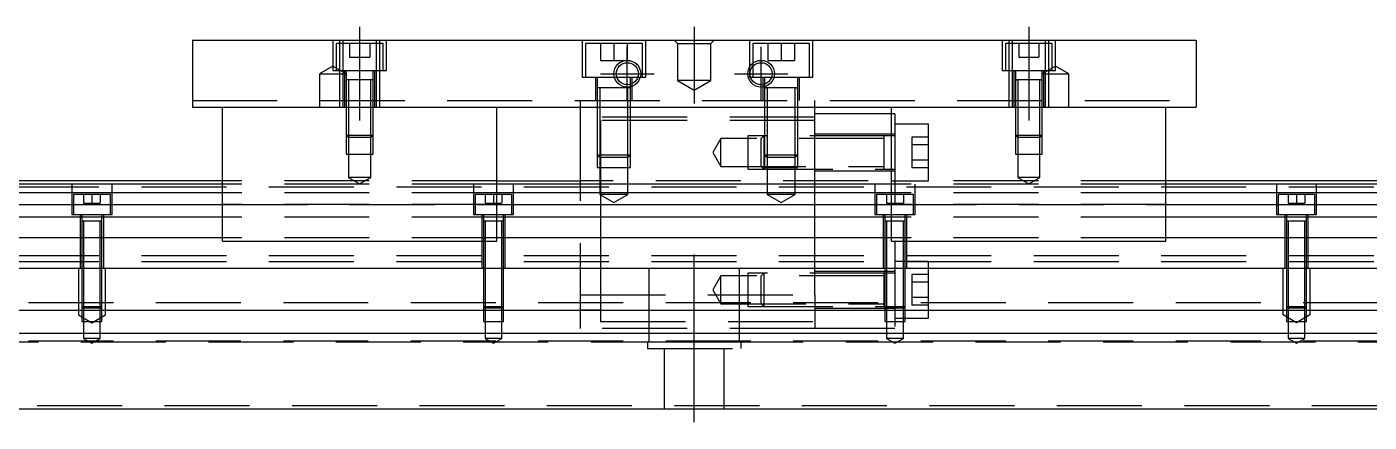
# Model space of a CAD drawing. Extents: x -10 to 776, y -245 to 77.
# Drawn here: x 190.3 to 390.9, y -223.3 to -164.3 of the extents above; entities that cross this region are included whole.
import ezdxf

# ---------------------------------------------------------------- set-up
doc = ezdxf.new("R2010")
doc.units = 0
doc.linetypes.add('CENTER', pattern=[50.8, 31.75, -6.35, 6.35, -6.35])
doc.linetypes.add('DASHED', pattern=[19.05, 12.7, -6.35])
doc.layers.get('0').update_dxf_attribs({"linetype": 'CONTINUOUS'})
doc.layers.add('CENTER', color=1, linetype='CENTER')

msp = doc.modelspace()

# ---------------------------------------------------------------- linework, layer by layer
at = {"color": 7, "linetype": 'CONTINUOUS'}
for p, q in [((215, -166.31), (215, -176.31)), ((215, -166.31), (365, -166.31)), ((365, -166.31), (365, -176.31)), ((215, -176.31), (365, -176.31)), ((219.5, -196.31), (219.5, -176.31)), ((260.5, -196.31), (260.5, -176.31)), ((273, -187.81), (273, -176.31)), ((308, -187.81), (308, -176.31)), ((319.5, -196.31), (319.5, -176.31)), ((360.5, -196.31), (360.5, -176.31)), ((319.5, -177.31), (308, -177.31)), ((219.5, -187.81), (0, -187.81)), ((219.5, -187.31), (60.5, -187.31)), ((260.5, -187.31), (273, -187.31)), ((319.5, -187.81), (260.5, -187.81)), ((530.005, -187.31), (360.5, -187.31)), ((580, -187.81), (360.5, -187.81)), ((219.5, -189.062272), (0, -189.062272)), ((319.5, -189.062272), (260.5, -189.062272)), ((580, -189.062272), (360.5, -189.062272)), ((0, -190.83668), (219.5, -190.83668)), ((260.5, -190.83668), (319.5, -190.83668)), ((360.5, -190.83668), (580, -190.83668)), ((219.5, -192.733076), (0, -192.733076)), ((319.5, -192.733076), (260.5, -192.733076)), ((580, -192.733076), (360.5, -192.733076)), ((219.5, -195.787372), (0, -195.787372)), ((219.5, -196.31), (260.5, -196.31)), ((319.5, -195.787372), (260.5, -195.787372)), ((319.5, -196.31), (360.5, -196.31)), ((580, -195.787372), (360.5, -195.787372)), ((0, -200.31), (580, -200.31)), ((0, -206.61), (580, -206.61)), ((0, -210.01), (580, -210.01)), ((0, -221.31), (580, -221.31))]:
    msp.add_line(p, q, dxfattribs=at)
at = {"color": 3, "linetype": 'DASHED'}
for p, q in [((236, -166.31), (236, -170.81)), ((237.000006, -166.31), (237.000006, -166.81)), ((237.5, -166.31), (237.5, -176.31)), ((242.5, -176.31), (242.5, -166.31)), ((242.999994, -166.81), (242.999994, -166.31)), ((244, -170.81), (244, -166.31)), ((273.25, -166.31), (273.25, -171.81)), ((282.75, -171.81), (282.75, -166.31)), ((287, -166.31), (287.5, -166.81)), ((292.5, -166.81), (293, -166.31)), ((298.25, -166.31), (298.25, -171.81)), ((307.75, -171.81), (307.75, -166.31)), ((336, -166.31), (336, -170.81)), ((337.000006, -166.31), (337.000006, -166.81)), ((337.5, -166.31), (337.5, -176.31)), ((342.5, -176.31), (342.5, -166.31)), ((342.999994, -166.81), (342.999994, -166.31)), ((344, -170.81), (344, -166.31)), ((243.5, -166.81), (236.5, -166.81)), ((236.5, -166.81), (236.5, -170.81)), ((237.000006, -166.81), (237.000006, -170.81)), ((238.5, -166.81), (238.5, -168.81)), ((240, -166.81), (240, -168.81)), ((241.5, -166.81), (241.5, -168.81)), ((242.999994, -170.81), (242.999994, -166.81)), ((243.5, -170.81), (243.5, -166.81)), ((282.25, -166.81), (273.75, -166.81)), ((273.75, -166.81), (273.75, -171.81)), ((276, -166.81), (276, -169.31)), ((278, -166.81), (278, -169.31)), ((280, -166.81), (280, -169.31)), ((282.25, -171.81), (282.25, -166.81)), ((287.5, -166.81), (287.5, -172.31)), ((287.5, -166.81), (292.5, -166.81)), ((292.5, -172.31), (292.5, -166.81)), ((307.25, -166.81), (298.75, -166.81)), ((298.75, -166.81), (298.75, -169.74875)), ((301, -166.81), (301, -169.31)), ((303, -166.81), (303, -169.31)), ((305, -166.81), (305, -169.31)), ((307.25, -171.81), (307.25, -166.81)), ((343.5, -166.81), (336.5, -166.81)), ((336.5, -166.81), (336.5, -170.81)), ((337.000006, -166.81), (337.000006, -170.81)), ((338.5, -166.81), (338.5, -168.81)), ((340, -166.81), (340, -168.81)), ((341.5, -166.81), (341.5, -168.81)), ((342.999994, -170.81), (342.999994, -166.81)), ((343.5, -170.81), (343.5, -166.81)), ((236, -170.1553), (234, -171.31)), ((238, -171.31), (236, -170.1553)), ((238.5, -168.81), (240, -168.81)), ((240, -168.81), (241.5, -168.81)), ((276, -169.31), (278, -169.31)), ((278, -169.31), (280, -169.31)), ((298.75, -169.74875), (298.75, -170.232968)), ((298.75, -170.232968), (298.75, -171.81)), ((301, -169.31), (303, -169.31)), ((303, -169.31), (305, -169.31)), ((338.5, -168.81), (340, -168.81)), ((340, -168.81), (341.5, -168.81)), ((344, -170.1553), (342, -171.31)), ((346, -171.31), (344, -170.1553)), ((234, -171.31), (238, -171.31)), ((234, -171.31), (234, -176.31)), ((236, -170.81), (244, -170.81)), ((237.000006, -170.81), (237.000006, -176.31)), ((237.75, -170.81), (237.75, -176.31)), ((242.000006, -172.21), (237.999994, -172.21)), ((242.000006, -172.21), (237.999994, -172.21)), ((238, -170.81), (238, -172.21)), ((238, -172.205), (238, -172.21)), ((238.216708, -172.21), (238, -172.21)), ((238, -172.21), (238, -172.215)), ((238, -172.21), (238, -176.31)), ((241.783332, -172.21), (238.216708, -172.21)), ((238.35, -172.21), (238.35, -176.31)), ((241.65, -176.31), (241.65, -172.21)), ((242, -172.21), (241.783332, -172.21)), ((242, -172.21), (242, -170.81)), ((242, -172.21), (242, -172.205)), ((242, -172.215), (242, -172.21)), ((242, -176.31), (242, -172.21)), ((242.25, -176.31), (242.25, -170.81)), ((242.999994, -176.31), (242.999994, -170.81)), ((273.25, -171.81), (282.75, -171.81)), ((275.25, -171.81), (275.25, -175.31)), ((275.5, -171.81), (275.5, -173.41)), ((280.5, -172.882418), (280.5, -171.81)), ((280.75, -175.31), (280.75, -171.81)), ((287.5, -172.31), (290, -173.753376)), ((292.5, -172.31), (287.5, -172.31)), ((290, -173.753376), (292.5, -172.31)), ((298.25, -171.81), (307.75, -171.81)), ((300.25, -171.81), (300.25, -175.31)), ((300.5, -171.81), (300.5, -172.882418)), ((305.5, -173.41), (305.5, -171.81)), ((305.75, -175.31), (305.75, -171.81)), ((336, -170.81), (344, -170.81)), ((337.000006, -170.81), (337.000006, -176.31)), ((337.75, -170.81), (337.75, -176.31)), ((342.000006, -172.21), (337.999994, -172.21)), ((342.000006, -172.21), (337.999994, -172.21)), ((342.000006, -172.21), (337.999994, -172.21)), ((338, -170.81), (338, -172.21)), ((338, -172.205), (338, -172.21)), ((338, -172.21), (338.216462, -172.21)), ((338.216708, -172.21), (338, -172.21)), ((338, -172.21), (338, -172.215)), ((338, -172.21), (338, -176.31)), ((341.783332, -172.21), (338.216708, -172.21)), ((338.35, -172.21), (338.35, -176.31)), ((341.65, -176.31), (341.65, -172.21)), ((342, -172.21), (341.783332, -172.21)), ((341.783538, -172.21), (342, -172.21)), ((342, -172.21), (342, -170.81)), ((342, -171.31), (346, -171.31)), ((342, -172.21), (342, -172.205)), ((342, -172.215), (342, -172.21)), ((342, -176.31), (342, -172.21)), ((342.25, -176.31), (342.25, -170.81)), ((342.999994, -176.31), (342.999994, -170.81)), ((346, -176.31), (346, -171.31)), ((280.500006, -173.41), (275.499994, -173.41)), ((275.5, -173.405), (275.5, -173.41)), ((275.757468, -173.41), (275.5, -173.41)), ((275.5, -173.41), (275.5, -173.415)), ((275.5, -173.41), (275.5, -175.31)), ((280.013852, -173.41), (275.757468, -173.41)), ((275.9, -173.41), (275.9, -175.31)), ((280.242552, -173.41), (280.013852, -173.41)), ((280.1, -175.31), (280.1, -173.41)), ((280.5, -173.41), (280.242552, -173.41)), ((280.5, -173.246492), (280.5, -172.882418)), ((280.5, -173.41), (280.5, -173.246492)), ((280.5, -173.41), (280.5, -173.405)), ((280.5, -173.415), (280.5, -173.41)), ((280.5, -175.31), (280.5, -173.41)), ((305.500006, -173.41), (300.499994, -173.41)), ((305.500006, -173.41), (300.499994, -173.41)), ((305.500006, -173.41), (300.499994, -173.41)), ((300.5, -172.882418), (300.5, -173.246492)), ((300.5, -173.246492), (300.5, -173.41)), ((300.5, -173.405), (300.5, -173.41)), ((300.5, -173.41), (300.757448, -173.41)), ((300.757468, -173.41), (300.5, -173.41)), ((300.5, -173.41), (300.5, -173.415)), ((300.5, -173.41), (300.5, -175.31)), ((305.242552, -173.41), (300.757468, -173.41)), ((300.9, -173.41), (300.9, -175.31)), ((305.1, -175.31), (305.1, -173.41)), ((305.5, -173.41), (305.242552, -173.41)), ((305.242602, -173.41), (305.5, -173.41)), ((305.5, -173.41), (305.5, -173.405)), ((305.5, -173.415), (305.5, -173.41)), ((305.5, -175.31), (305.5, -173.41)), ((215, -175.31), (365, -175.31)), ((238, -176.31), (238, -180.46)), ((238.000006, -176.31), (238.000002, -180.46)), ((238.35, -176.31), (238.35, -180.81)), ((241.65, -180.81), (241.65, -176.31)), ((241.999998, -180.46), (241.999994, -176.31)), ((242, -180.46), (242, -176.31)), ((273, -176.31), (273, -175.31)), ((275.5, -175.31), (275.5, -176.31)), ((275.5, -176.31), (275.5, -183.41)), ((275.500006, -175.31), (275.500006, -176.31)), ((275.500006, -176.31), (275.500006, -183.410006)), ((275.9, -175.31), (275.9, -176.31)), ((275.9, -176.31), (275.9, -183.81)), ((280.1, -176.31), (280.1, -175.31)), ((280.1, -183.81), (280.1, -176.31)), ((280.499994, -176.31), (280.499994, -175.31)), ((280.499994, -183.410006), (280.499994, -176.31)), ((280.5, -176.31), (280.5, -175.31)), ((280.5, -183.41), (280.5, -176.31)), ((300.5, -175.31), (300.5, -183.41)), ((300.500006, -175.31), (300.500006, -183.41)), ((300.9, -175.31), (300.9, -183.81)), ((305.1, -176.31), (305.1, -175.31)), ((305.1, -183.81), (305.1, -176.31)), ((305.499994, -176.31), (305.499994, -175.31)), ((305.499994, -183.410006), (305.499994, -176.31)), ((305.5, -176.31), (305.5, -175.31)), ((305.5, -183.41), (305.5, -176.31)), ((308, -176.31), (308, -175.31)), ((338, -176.31), (338, -180.46)), ((338.000006, -176.31), (338.000002, -180.46)), ((338.35, -176.31), (338.35, -180.81)), ((341.65, -180.81), (341.65, -176.31)), ((341.999998, -180.46), (341.999994, -176.31)), ((342, -180.46), (342, -176.31)), ((308, -177.81), (273, -177.81)), ((276, -178.31), (276, -183.81)), ((308, -178.31), (276, -178.31)), ((320, -177.31), (319.5, -177.31)), ((320, -177.31), (320, -209.31)), ((238, -180.46), (242, -180.46)), ((238, -180.46), (238.35, -180.81)), ((238.000002, -180.46), (238.000006, -183.31)), ((241.65, -180.81), (242, -180.46)), ((241.999994, -183.31), (241.999998, -180.46)), ((320, -180.31), (308, -180.31)), ((325, -178.81), (320, -178.81)), ((325, -187.31), (325, -178.81)), ((338, -180.46), (342, -180.46)), ((338, -180.46), (338.35, -180.81)), ((338.000002, -180.46), (338.000006, -183.31)), ((341.65, -180.81), (342, -180.46)), ((341.999994, -183.31), (341.999998, -180.46)), ((241.65, -180.81), (238.35, -180.81)), ((238.35, -180.81), (238.35, -183.31)), ((241.65, -183.31), (241.65, -180.81)), ((294, -180.96), (292.787564, -183.06)), ((294, -185.16), (294, -180.96)), ((318.4, -180.96), (294, -180.96)), ((320, -180.56), (298, -180.560004)), ((298, -180.560004), (298, -185.559994)), ((300.4, -180.560003), (300.4, -185.559995)), ((318.4, -185.56), (318.4, -180.56)), ((322.5, -180.750598), (322.5, -185.369402)), ((325, -180.750598), (322.5, -180.750598)), ((325, -181.9053), (322.5, -181.9053)), ((341.65, -180.81), (338.35, -180.81)), ((338.35, -180.81), (338.35, -183.31)), ((341.65, -183.31), (341.65, -180.81)), ((238.000006, -183.31), (241.999994, -183.31)), ((238.35, -183.31), (238.35, -186.81)), ((241.65, -186.81), (241.65, -183.31)), ((275.5, -183.41), (280.5, -183.41)), ((275.5, -183.41), (275.9, -183.81)), ((275.500006, -183.410006), (275.500006, -185.31)), ((280.1, -183.81), (275.9, -183.81)), ((275.9, -183.81), (275.9, -185.31)), ((276, -183.81), (276, -196.31)), ((280.1, -183.81), (280.5, -183.41)), ((280.1, -185.31), (280.1, -183.81)), ((280.499994, -185.31), (280.499994, -183.410006)), ((292.787564, -183.06), (294, -185.16)), ((300.5, -183.41), (305.5, -183.41)), ((300.5, -183.41), (300.9, -183.81)), ((300.500006, -183.41), (300.500006, -185.31)), ((305.1, -183.81), (300.9, -183.81)), ((300.9, -183.81), (300.9, -185.31)), ((305.1, -183.81), (305.5, -183.41)), ((305.1, -185.31), (305.1, -183.81)), ((305.499994, -185.31), (305.499994, -183.410006)), ((325, -184.2147), (322.5, -184.2147)), ((338.000006, -183.31), (341.999994, -183.31)), ((338.35, -183.31), (338.35, -186.81)), ((341.65, -186.81), (341.65, -183.31)), ((275.500006, -185.31), (280.499994, -185.31)), ((275.9, -185.31), (275.9, -189.31)), ((280.1, -189.31), (280.1, -185.31)), ((294, -185.16), (318.4, -185.16)), ((298, -185.559994), (320, -185.56)), ((300.500006, -185.31), (305.499994, -185.31)), ((300.9, -185.31), (300.9, -189.31)), ((305.1, -189.31), (305.1, -185.31)), ((308, -185.81), (320, -185.81)), ((325, -185.369402), (322.5, -185.369402)), ((55, -188.185), (530, -188.185)), ((197, -187.81), (197, -192.31)), ((203, -192.31), (203, -187.81)), ((260.5, -187.31), (219.5, -187.31)), ((260.5, -187.81), (219.5, -187.81)), ((241.65, -186.81), (238.35, -186.81)), ((238.35, -186.81), (240, -187.762628)), ((240, -187.762628), (241.65, -186.81)), ((257, -187.81), (257, -192.31)), ((263, -192.31), (263, -187.81)), ((316, -187.31), (273, -187.31)), ((273, -209.31), (273, -187.81)), ((308, -196.31), (308, -187.81)), ((317, -187.81), (317, -192.31)), ((319.5, -187.31), (325, -187.31)), ((360.5, -187.81), (319.5, -187.81)), ((320, -187.31), (325, -187.31)), ((323, -192.31), (323, -187.81)), ((360.5, -187.31), (325, -187.31)), ((341.65, -186.81), (338.35, -186.81)), ((338.35, -186.81), (340, -187.762628)), ((340, -187.762628), (341.65, -186.81)), ((377, -187.81), (377, -192.31)), ((383, -192.31), (383, -187.81)), ((202.75, -189.31), (197.25, -189.31)), ((197.25, -189.31), (197.25, -192.31)), ((198.75, -189.31), (198.75, -190.61)), ((200, -189.31), (200, -190.61)), ((201.25, -189.31), (201.25, -190.61)), ((202.75, -192.31), (202.75, -189.31)), ((260.5, -189.062272), (219.5, -189.062272)), ((260.5, -189.107056), (219.5, -189.107056)), ((262.75, -189.31), (257.25, -189.31)), ((257.25, -189.31), (257.25, -192.31)), ((258.75, -189.31), (258.75, -190.61)), ((260, -189.31), (260, -190.61)), ((261.25, -189.31), (261.25, -190.61)), ((262.75, -192.31), (262.75, -189.31)), ((280.1, -189.31), (275.9, -189.31)), ((275.9, -189.31), (278, -190.522436)), ((278, -190.522436), (280.1, -189.31)), ((305.1, -189.31), (300.9, -189.31)), ((300.9, -189.31), (303, -190.522436)), ((303, -190.522436), (305.1, -189.31)), ((322.75, -189.31), (317.25, -189.31)), ((317.25, -189.31), (317.25, -192.31)), ((318.75, -189.31), (318.75, -190.61)), ((360.5, -189.062272), (319.5, -189.062272)), ((360.5, -189.107056), (319.5, -189.107056)), ((320, -189.31), (320, -190.61)), ((321.25, -189.31), (321.25, -190.61)), ((322.75, -192.31), (322.75, -189.31)), ((382.75, -189.31), (377.25, -189.31)), ((377.25, -189.31), (377.25, -192.31)), ((378.75, -189.31), (378.75, -190.61)), ((380, -189.31), (380, -190.61)), ((381.25, -189.31), (381.25, -190.61)), ((382.75, -192.31), (382.75, -189.31)), ((197, -192.31), (203, -192.31)), ((198.25, -192.31), (198.25, -200.31)), ((198.5, -192.31), (198.5, -193.31)), ((198.75, -190.61), (200, -190.61)), ((200, -190.61), (201.25, -190.61)), ((201.5, -193.31), (201.5, -192.31)), ((201.75, -200.31), (201.75, -192.31)), ((260.5, -190.81), (219.5, -190.81)), ((219.5, -190.83668), (260.5, -190.83668)), ((257, -192.31), (263, -192.31)), ((258.25, -192.31), (258.25, -200.31)), ((258.5, -192.31), (258.5, -193.31)), ((258.75, -190.61), (260, -190.61)), ((260, -190.61), (261.25, -190.61)), ((261.5, -193.31), (261.5, -192.31)), ((261.75, -200.31), (261.75, -192.31)), ((317, -192.31), (323, -192.31)), ((318.25, -192.31), (318.25, -200.31)), ((318.5, -192.31), (318.5, -193.31)), ((318.75, -190.61), (320, -190.61)), ((360.5, -190.81), (319.5, -190.81)), ((319.5, -190.83668), (360.5, -190.83668)), ((320, -190.61), (321.25, -190.61)), ((321.5, -193.31), (321.5, -192.31)), ((321.75, -200.31), (321.75, -192.31)), ((377, -192.31), (383, -192.31)), ((378.25, -192.31), (378.25, -200.31)), ((378.5, -192.31), (378.5, -193.31)), ((378.75, -190.61), (380, -190.61)), ((380, -190.61), (381.25, -190.61)), ((381.5, -193.31), (381.5, -192.31)), ((381.75, -200.31), (381.75, -192.31)), ((199.998804, -193.31), (198.499994, -193.31)), ((201.500006, -193.31), (198.499994, -193.31)), ((198.5, -193.305), (198.5, -193.31)), ((198.624678, -193.31), (198.5, -193.31)), ((198.5, -193.31), (198.5, -193.315)), ((198.5, -193.31), (198.5, -200.31)), ((199.998804, -193.31), (198.624678, -193.31)), ((198.75, -193.31), (198.75, -200.31)), ((201.500006, -193.31), (199.998804, -193.31)), ((201.37533, -193.31), (199.998804, -193.31)), ((201.25, -200.31), (201.25, -193.31)), ((201.5, -193.31), (201.37533, -193.31)), ((201.5, -193.31), (201.5, -193.305)), ((201.5, -193.315), (201.5, -193.31)), ((201.5, -200.31), (201.5, -193.31)), ((260.5, -192.733076), (219.5, -192.733076)), ((259.998804, -193.31), (258.499994, -193.31)), ((261.500006, -193.31), (258.499994, -193.31)), ((258.5, -193.305), (258.5, -193.31)), ((258.624678, -193.31), (258.5, -193.31)), ((258.5, -193.31), (258.5, -193.315)), ((258.5, -193.31), (258.5, -200.31)), ((259.998804, -193.31), (258.624678, -193.31)), ((258.75, -193.31), (258.75, -200.31)), ((261.500006, -193.31), (259.998804, -193.31)), ((261.37533, -193.31), (259.998804, -193.31)), ((261.25, -200.31), (261.25, -193.31)), ((261.5, -193.31), (261.37533, -193.31)), ((261.5, -193.31), (261.5, -193.305)), ((261.5, -193.315), (261.5, -193.31)), ((261.5, -200.31), (261.5, -193.31)), ((319.998804, -193.31), (318.499994, -193.31)), ((321.500006, -193.31), (318.499994, -193.31)), ((318.5, -193.305), (318.5, -193.31)), ((318.624678, -193.31), (318.5, -193.31)), ((318.5, -193.31), (318.5, -193.315)), ((318.5, -193.31), (318.5, -200.31)), ((319.998804, -193.31), (318.624678, -193.31)), ((318.75, -193.31), (318.75, -200.31)), ((360.5, -192.733076), (319.5, -192.733076)), ((321.500006, -193.31), (319.998804, -193.31)), ((321.37533, -193.31), (319.998804, -193.31)), ((321.25, -200.31), (321.25, -193.31)), ((321.5, -193.31), (321.37533, -193.31)), ((321.5, -193.31), (321.5, -193.305)), ((321.5, -193.315), (321.5, -193.31)), ((321.5, -200.31), (321.5, -193.31)), ((379.998804, -193.31), (378.499994, -193.31)), ((381.500006, -193.31), (378.499994, -193.31)), ((378.5, -193.305), (378.5, -193.31)), ((378.624678, -193.31), (378.5, -193.31)), ((378.5, -193.31), (378.5, -193.315)), ((378.5, -193.31), (378.5, -200.31)), ((379.998804, -193.31), (378.624678, -193.31)), ((378.75, -193.31), (378.75, -200.31)), ((381.500006, -193.31), (379.998804, -193.31)), ((381.37533, -193.31), (379.998804, -193.31)), ((381.25, -200.31), (381.25, -193.31)), ((381.5, -193.31), (381.37533, -193.31)), ((381.5, -193.31), (381.5, -193.305)), ((381.5, -193.315), (381.5, -193.31)), ((381.5, -200.31), (381.5, -193.31)), ((260.5, -195.787372), (219.5, -195.787372)), ((260.5, -195.81), (219.5, -195.81)), ((276, -196.31), (276, -200.31)), ((308, -200.31), (308, -196.31)), ((360.5, -195.787372), (319.5, -195.787372)), ((360.5, -195.81), (319.5, -195.81)), ((55, -198.435), (530, -198.435)), ((55, -199.31), (530, -199.31)), ((198, -200.31), (198, -207.31)), ((198.5, -200.31), (198.5, -206.06)), ((198.500006, -200.31), (198.500002, -206.06)), ((198.75, -200.31), (198.75, -206.31)), ((201.25, -206.31), (201.25, -200.31)), ((201.499998, -206.06), (201.499994, -200.31)), ((201.5, -206.06), (201.5, -200.31)), ((202, -207.31), (202, -200.31)), ((258.5, -200.31), (258.5, -206.06)), ((258.500006, -200.31), (258.500002, -206.06)), ((258.75, -200.31), (258.75, -206.31)), ((261.25, -206.31), (261.25, -200.31)), ((261.499998, -206.06), (261.499994, -200.31)), ((261.5, -206.06), (261.5, -200.31)), ((276, -200.31), (276, -206.61)), ((283.291796, -211.31), (283.291796, -200.31)), ((296.708204, -200.31), (296.708204, -211.31)), ((308, -204.31), (308, -200.31)), ((318.5, -200.31), (318.5, -206.06)), ((318.500006, -200.31), (318.500002, -206.06)), ((318.75, -200.31), (318.75, -206.31)), ((325, -199.31), (320, -199.31)), ((321.25, -206.31), (321.25, -200.31)), ((321.499998, -206.06), (321.499994, -200.31)), ((321.5, -206.06), (321.5, -200.31)), ((325, -207.81), (325, -199.31)), ((378, -207.31), (378, -200.31)), ((378.5, -200.31), (378.5, -206.06)), ((378.500006, -200.31), (378.500002, -206.06)), ((378.75, -200.31), (378.75, -206.31)), ((381.25, -206.31), (381.25, -200.31)), ((381.499998, -206.06), (381.499994, -200.31)), ((381.5, -206.06), (381.5, -200.31)), ((382, -200.31), (382, -207.31)), ((294, -201.46), (292.787564, -203.56)), ((294, -205.66), (294, -201.46)), ((318.4, -201.46), (294, -201.46)), ((320, -201.06), (298, -201.060004)), ((298, -201.060004), (298, -206.059994)), ((300.4, -201.060003), (300.4, -206.059995)), ((320, -200.81), (308, -200.81)), ((318.4, -206.06), (318.4, -201.06)), ((322.5, -201.250598), (322.5, -205.869402)), ((325, -201.250598), (322.5, -201.250598)), ((325, -202.4053), (322.5, -202.4053)), ((273, -204.31), (308, -204.31)), ((292.787564, -203.56), (294, -205.66)), ((308, -204.31), (308, -206.61)), ((0, -205.46), (580, -205.46)), ((198.5, -206.06), (201.5, -206.06)), ((198.5, -206.06), (198.75, -206.31)), ((198.500002, -206.06), (198.500006, -206.61)), ((201.25, -206.31), (198.75, -206.31)), ((198.75, -206.31), (198.75, -208.31)), ((201.25, -206.31), (201.5, -206.06)), ((201.25, -208.31), (201.25, -206.31)), ((201.499994, -206.61), (201.499998, -206.06)), ((258.5, -206.06), (261.5, -206.06)), ((258.5, -206.06), (258.75, -206.31)), ((258.500002, -206.06), (258.500006, -206.61)), ((261.25, -206.31), (258.75, -206.31)), ((258.75, -206.31), (258.75, -208.31)), ((261.25, -206.31), (261.5, -206.06)), ((261.25, -208.31), (261.25, -206.31)), ((261.499994, -206.61), (261.499998, -206.06)), ((276, -206.585918), (273, -206.585918)), ((294, -205.66), (318.4, -205.66)), ((298, -206.059994), (320, -206.06)), ((308, -206.31), (320, -206.31)), ((318.5, -206.06), (321.5, -206.06)), ((318.5, -206.06), (318.75, -206.31)), ((318.500002, -206.06), (318.500006, -206.61)), ((318.500006, -206.06), (320, -206.06)), ((321.25, -206.31), (318.75, -206.31)), ((318.75, -206.31), (318.75, -208.31)), ((321.25, -206.31), (321.5, -206.06)), ((321.25, -208.31), (321.25, -206.31)), ((321.499994, -206.61), (321.499998, -206.06)), ((325, -204.7147), (322.5, -204.7147)), ((325, -205.869402), (322.5, -205.869402)), ((378.5, -206.06), (381.5, -206.06)), ((378.5, -206.06), (378.75, -206.31)), ((378.500002, -206.06), (378.500006, -206.61)), ((381.25, -206.31), (378.75, -206.31)), ((378.75, -206.31), (378.75, -208.31)), ((381.25, -206.31), (381.5, -206.06)), ((381.25, -208.31), (381.25, -206.31)), ((381.499994, -206.61), (381.499998, -206.06)), ((198, -207.31), (200, -208.4647)), ((198.500006, -206.61), (198.500006, -208.31)), ((198.500006, -208.31), (201.499994, -208.31)), ((198.75, -208.31), (198.75, -210.81)), ((200, -208.4647), (202, -207.31)), ((201.25, -210.81), (201.25, -208.31)), ((201.499994, -208.31), (201.499994, -206.61)), ((258.500006, -206.61), (258.500006, -208.31)), ((258.500006, -208.31), (261.499994, -208.31)), ((258.75, -208.31), (258.75, -210.81)), ((261.25, -210.81), (261.25, -208.31)), ((261.499994, -208.31), (261.499994, -206.61)), ((276, -206.61), (276, -208.31)), ((276, -208.31), (308, -208.31)), ((308, -206.61), (308, -209.31)), ((318.500006, -206.61), (318.500006, -208.31)), ((318.500006, -208.31), (321.499994, -208.31)), ((318.75, -208.31), (318.75, -210.81)), ((320, -207.81), (325, -207.81)), ((321.25, -210.81), (321.25, -208.31)), ((321.499994, -208.31), (321.499994, -206.61)), ((380, -208.4647), (378, -207.31)), ((378.500006, -206.61), (378.500006, -208.31)), ((378.500006, -208.31), (381.499994, -208.31)), ((378.75, -208.31), (378.75, -210.81)), ((382, -207.31), (380, -208.4647)), ((381.25, -210.81), (381.25, -208.31)), ((381.499994, -208.31), (381.499994, -206.61)), ((308, -209.31), (273, -209.31)), ((320, -209.31), (308, -209.31)), ((0, -211.16), (580, -211.16)), ((103.093596, -211.31), (313.291796, -211.31)), ((201.25, -210.81), (198.75, -210.81)), ((198.75, -210.81), (200, -211.531688)), ((200, -211.531688), (201.25, -210.81)), ((261.25, -210.81), (258.75, -210.81)), ((258.75, -210.81), (260, -211.531688)), ((260, -211.531688), (261.25, -210.81)), ((283, -211.31), (283, -212.31)), ((283, -212.31), (297, -212.31)), ((283.291796, -211.31), (296.708204, -211.31)), ((285.5, -212.31), (285.5, -221.31)), ((294.5, -221.31), (294.5, -212.31)), ((297, -212.31), (297, -211.31)), ((312.987968, -211.31), (523.291796, -211.31)), ((321.25, -210.81), (318.75, -210.81)), ((318.75, -210.81), (320, -211.531688)), ((320, -211.531688), (321.25, -210.81)), ((381.25, -210.81), (378.75, -210.81)), ((378.75, -210.81), (380, -211.531688)), ((380, -211.531688), (381.25, -210.81)), ((77.499994, -220.81), (580, -220.81))]:
    msp.add_line(p, q, dxfattribs=at)
at = {"color": 3, "linetype": 'CONTINUOUS'}
for p, q in [((300.4, -180.560003), (300.000003, -180.96)), ((300.000005, -185.16), (300.000005, -180.96)), ((300.4, -185.559995), (300.000005, -185.16)), ((300.4, -201.060003), (300.000003, -201.46)), ((300.000005, -205.66), (300.000005, -201.46)), ((300.4, -206.059995), (300.000005, -205.66))]:
    msp.add_line(p, q, dxfattribs=at)
for centre in [(280, -171.31), (300, -171.31)]:
    msp.add_circle(centre, 2, dxfattribs=at)
at = {"color": 7, "linetype": 'CONTINUOUS'}
for centre in [(280, -171.31), (300, -171.31)]:
    msp.add_circle(centre, 1.65, dxfattribs=at)
at = {"layer": 'CENTER', "color": 1, "linetype": 'CENTER'}
for p, q in [((240, -164.31), (240, -178.31)), ((290, -164.31), (290, -175.753376)), ((340, -164.31), (340, -178.31)), ((280, -175.31), (280, -167.31)), ((300, -175.31), (300, -167.31)), ((276, -171.31), (284, -171.31)), ((296, -171.31), (304, -171.31)), ((290, -223.31), (290, -198.31))]:
    msp.add_line(p, q, dxfattribs=at)

doc.saveas('drawing.dxf')
